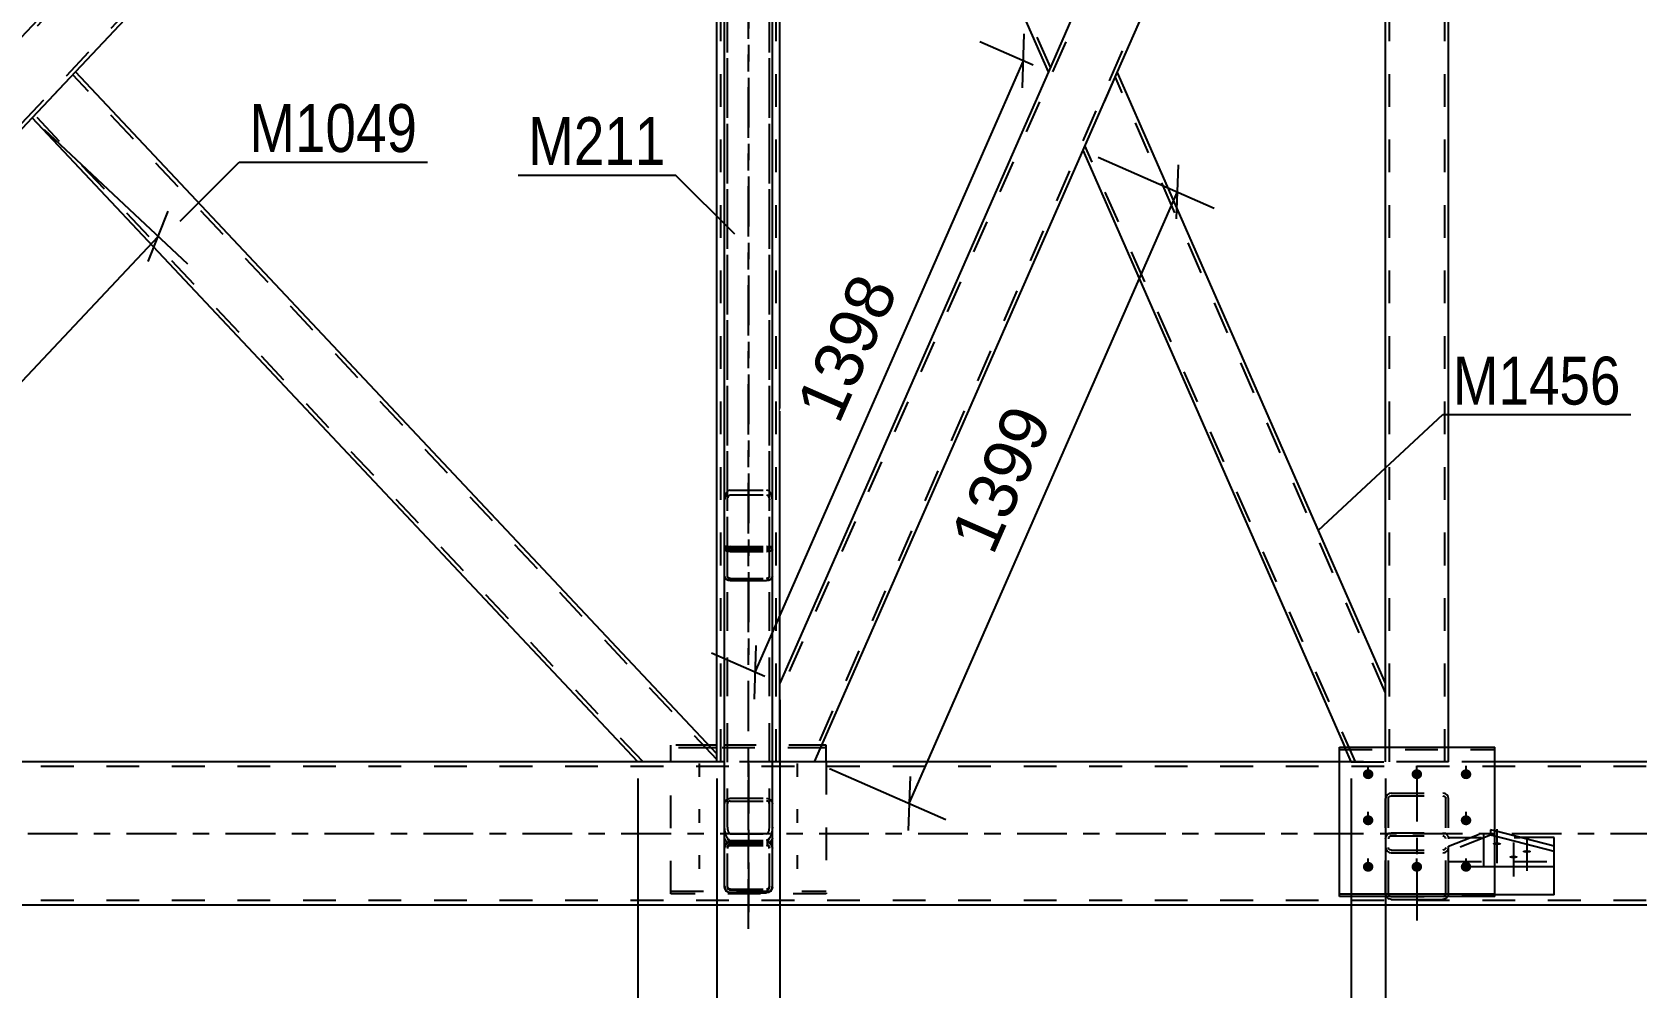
# Model space of a CAD drawing. Header units: millimetres. Extents: x -2250 to 594, y 0 to 1057.
# Drawn here: x -562.4 to -466.4, y 546.1 to 603.3 of the extents above; entities that cross this region are included whole.
import ezdxf

# ---------------------------------------------------------------- set-up
doc = ezdxf.new("R2010")
doc.units = ezdxf.units.MM
doc.linetypes.add('DXK_LINE_DOT2', pattern=[3.9198, 1.9599, -1.9599])
doc.linetypes.add('DXK_LINE_DOT3', pattern=[5.9187, 2.979, -0.9799, 0.9799, -0.9799])
doc.styles.add('Arial', font='ARIAL.TTF', dxfattribs={"height": 0.2})
doc.styles.add('Arial Narrow', font='ARIALN.TTF', dxfattribs={"height": 0.2})

# ---------------------------------------------------------------- blocks, each defined once
blk = doc.blocks.new('Part-761553754-5294 - 5222')
at = {"color": 7, "linetype": 'DXK_LINE_DOT3'}
blk.add_line((-519.569, 561.546), (-519.569, 677.322), dxfattribs=at)
at = {"color": 2, "linetype": 'Continuous'}
for p, q in [((-520.998, 570.771), (-520.998, 668.844)), ((-518.141, 570.771), (-518.141, 668.844)), ((-520.972, 570.678), (-520.998, 570.771)), ((-520.898, 570.598), (-520.972, 570.678)), ((-520.786, 570.545), (-520.898, 570.598)), ((-520.655, 570.527), (-520.786, 570.545)), ((-520.655, 570.527), (-518.484, 570.527)), ((-518.353, 570.545), (-518.484, 570.527)), ((-518.241, 570.598), (-518.353, 570.545)), ((-518.167, 570.678), (-518.241, 570.598)), ((-518.141, 570.771), (-518.167, 570.678))]:
    blk.add_line(p, q, dxfattribs=at)
at = {"color": 7, "linetype": 'DXK_LINE_DOT2'}
for p, q in [((-520.827, 570.771), (-520.827, 668.844)), ((-518.312, 570.771), (-518.312, 668.844)), ((-520.998, 572.32), (-520.972, 572.414)), ((-520.972, 572.414), (-520.898, 572.493)), ((-520.898, 572.493), (-520.786, 572.546)), ((-520.814, 572.367), (-520.827, 572.32)), ((-520.776, 572.406), (-520.814, 572.367)), ((-520.786, 572.546), (-520.655, 572.565)), ((-520.721, 572.433), (-520.776, 572.406)), ((-520.655, 572.442), (-520.721, 572.433)), ((-520.655, 572.565), (-518.484, 572.565)), ((-520.655, 572.442), (-518.484, 572.442)), ((-518.484, 572.565), (-518.353, 572.546)), ((-518.418, 572.433), (-518.484, 572.442)), ((-518.362, 572.406), (-518.418, 572.433)), ((-518.325, 572.367), (-518.362, 572.406)), ((-518.353, 572.546), (-518.241, 572.493)), ((-518.312, 572.32), (-518.325, 572.367)), ((-518.241, 572.493), (-518.167, 572.414)), ((-518.167, 572.414), (-518.141, 572.32)), ((-520.827, 570.771), (-520.814, 570.724)), ((-520.814, 570.724), (-520.776, 570.685)), ((-520.776, 570.685), (-520.721, 570.658)), ((-520.721, 570.658), (-520.655, 570.649)), ((-520.655, 570.649), (-518.484, 570.649)), ((-518.484, 570.649), (-518.418, 570.658)), ((-518.418, 570.658), (-518.362, 570.685)), ((-518.362, 570.685), (-518.325, 570.724)), ((-518.325, 570.724), (-518.312, 570.771))]:
    blk.add_line(p, q, dxfattribs=at)
blk = doc.blocks.new('Part-761553754-5440 - 5222')
at = {"color": 2, "linetype": 'Continuous'}
for p, q in [((-559.838, 600.961), (-562.426, 598.208)), ((-521.455, 560.147), (-559.838, 600.961)), ((-526.188, 559.675), (-562.426, 598.208)), ((-521.455, 559.675), (-521.455, 560.147))]:
    blk.add_line(p, q, dxfattribs=at)
at = {"color": 7, "linetype": 'DXK_LINE_DOT2'}
for p, q in [((-521.455, 559.813), (-559.994, 600.794)), ((-562.269, 598.375), (-562.257, 598.387)), ((-525.874, 559.675), (-562.269, 598.375)), ((-521.455, 559.675), (-526.188, 559.675))]:
    blk.add_line(p, q, dxfattribs=at)
blk = doc.blocks.new('Part-761553754-5270 - 5222')
at = {"color": 7, "linetype": 'DXK_LINE_DOT2'}
for p, q in [((-477.685, 554.631), (-475.175, 555.613)), ((-475.175, 555.289), (-477.685, 554.307)), ((-474.926, 555.549), (-475.175, 555.613)), ((-475.175, 555.613), (-475.175, 555.289)), ((-474.926, 555.225), (-475.175, 555.289)), ((-477.685, 553.397), (-477.685, 554.631)), ((-477.685, 553.721), (-471.372, 553.721)), ((-474.926, 553.397), (-477.685, 553.397))]:
    blk.add_line(p, q, dxfattribs=at)
at = {"color": 2, "linetype": 'Continuous'}
for p, q in [((-471.372, 554.63), (-474.926, 555.549)), ((-471.372, 554.306), (-474.926, 555.225)), ((-471.372, 553.397), (-471.372, 554.63)), ((-471.372, 553.397), (-474.926, 553.397))]:
    blk.add_line(p, q, dxfattribs=at)
blk = doc.blocks.new('Bolt-761553754-5271 - 5222')
at = {"linetype": 'Continuous'}
for points in [[(-474.79, 554.858), (-474.737, 554.856), (-474.686, 554.851), (-474.639, 554.842), (-474.599, 554.83), (-474.568, 554.816), (-474.546, 554.8), (-474.535, 554.783), (-474.535, 554.765), (-474.546, 554.748), (-474.568, 554.732), (-474.599, 554.718), (-474.639, 554.707), (-474.686, 554.698), (-474.737, 554.692), (-474.79, 554.691), (-474.844, 554.692), (-474.895, 554.698), (-474.942, 554.707), (-474.982, 554.718), (-475.013, 554.732), (-475.035, 554.748), (-475.046, 554.765), (-475.046, 554.783), (-475.035, 554.8), (-475.013, 554.816), (-474.982, 554.83), (-474.942, 554.842), (-474.895, 554.851), (-474.844, 554.856)], [(-473.8, 554.068), (-473.747, 554.066), (-473.696, 554.06), (-473.649, 554.052), (-473.609, 554.04), (-473.578, 554.026), (-473.556, 554.01), (-473.545, 553.993), (-473.545, 553.975), (-473.556, 553.958), (-473.578, 553.942), (-473.609, 553.928), (-473.649, 553.916), (-473.696, 553.908), (-473.747, 553.902), (-473.8, 553.9), (-473.854, 553.902), (-473.905, 553.908), (-473.951, 553.916), (-473.991, 553.928), (-474.023, 553.942), (-474.045, 553.958), (-474.056, 553.975), (-474.056, 553.993), (-474.045, 554.01), (-474.023, 554.026), (-473.991, 554.04), (-473.951, 554.052), (-473.905, 554.06), (-473.854, 554.066)], [(-473.001, 554.395), (-472.947, 554.393), (-472.896, 554.388), (-472.849, 554.379), (-472.809, 554.368), (-472.778, 554.353), (-472.756, 554.337), (-472.745, 554.32), (-472.745, 554.303), (-472.756, 554.286), (-472.778, 554.27), (-472.809, 554.256), (-472.849, 554.244), (-472.896, 554.235), (-472.947, 554.23), (-473.001, 554.228), (-473.054, 554.23), (-473.105, 554.235), (-473.152, 554.244), (-473.192, 554.256), (-473.223, 554.27), (-473.245, 554.286), (-473.256, 554.303), (-473.256, 554.32), (-473.245, 554.337), (-473.223, 554.353), (-473.192, 554.368), (-473.152, 554.379), (-473.105, 554.388), (-473.054, 554.393)]]:
    blk.add_hatch(color=1, dxfattribs=at).paths.add_polyline_path(points)
at = {"color": 1, "linetype": 'DXK_LINE_DOT2'}
blk.add_line((-475.59, 555.311), (-475.59, 553.285), dxfattribs=at)
at = {"color": 1, "linetype": 'Continuous'}
for p, q in [((-474.79, 555.639), (-474.79, 553.613)), ((-473.001, 555.176), (-473.001, 553.15)), ((-473.8, 554.848), (-473.8, 552.822))]:
    blk.add_line(p, q, dxfattribs=at)
blk = doc.blocks.new('Part-761553754-5286 - 5222')
at = {"color": 7, "linetype": 'DXK_LINE_DOT2'}
for p, q in [((-525.874, 642.246), (-603.398, 559.813)), ((-521.455, 642.108), (-598.978, 559.675)), ((-521.455, 642.246), (-526.188, 642.246)), ((-562.426, 603.713), (-565.015, 600.961)), ((-559.838, 600.961), (-562.426, 598.208)), ((-598.664, 559.675), (-603.398, 559.675))]:
    blk.add_line(p, q, dxfattribs=at)
at = {"color": 2, "linetype": 'Continuous'}
for p, q in [((-526.188, 642.246), (-562.426, 603.713)), ((-521.455, 641.774), (-559.838, 600.961)), ((-521.455, 641.774), (-521.455, 642.246)), ((-565.015, 600.961), (-603.398, 560.147)), ((-562.426, 598.208), (-598.664, 559.675)), ((-603.398, 559.675), (-603.398, 560.147))]:
    blk.add_line(p, q, dxfattribs=at)
blk = doc.blocks.new('Part-761553754-5312 - 5222')
at = {"color": 7, "linetype": 'DXK_LINE_DOT3'}
blk.add_line((-519.569, 559.571), (-519.569, 549.977), dxfattribs=at)
at = {"color": 7, "linetype": 'DXK_LINE_DOT2'}
for p, q in [((-520.998, 557.171), (-520.972, 557.295)), ((-520.998, 552.242), (-520.998, 557.171)), ((-520.972, 557.295), (-520.898, 557.399)), ((-520.898, 557.399), (-520.786, 557.469)), ((-520.814, 557.233), (-520.827, 557.171)), ((-520.827, 552.242), (-520.827, 557.171)), ((-520.776, 557.285), (-520.814, 557.233)), ((-520.786, 557.469), (-520.655, 557.494)), ((-520.721, 557.32), (-520.776, 557.285)), ((-520.655, 557.332), (-520.721, 557.32)), ((-520.655, 557.494), (-518.484, 557.494)), ((-520.655, 557.332), (-518.484, 557.332)), ((-518.484, 557.494), (-518.353, 557.469)), ((-518.418, 557.32), (-518.484, 557.332)), ((-518.362, 557.285), (-518.418, 557.32)), ((-518.325, 557.233), (-518.362, 557.285)), ((-518.353, 557.469), (-518.241, 557.399)), ((-518.312, 557.171), (-518.325, 557.233)), ((-518.312, 552.242), (-518.312, 557.171)), ((-518.241, 557.399), (-518.167, 557.295)), ((-518.167, 557.295), (-518.141, 557.171)), ((-518.141, 552.242), (-518.141, 557.171)), ((-520.972, 555.008), (-520.998, 555.131)), ((-520.898, 554.903), (-520.972, 555.008)), ((-520.827, 555.131), (-520.814, 555.069)), ((-520.814, 555.069), (-520.776, 555.017)), ((-520.776, 555.017), (-520.721, 554.982)), ((-520.721, 554.982), (-520.655, 554.97)), ((-520.655, 554.97), (-518.484, 554.97)), ((-518.484, 554.97), (-518.418, 554.982)), ((-518.418, 554.982), (-518.362, 555.017)), ((-518.362, 555.017), (-518.325, 555.069)), ((-518.325, 555.069), (-518.312, 555.131)), ((-518.167, 555.008), (-518.241, 554.903)), ((-518.141, 555.131), (-518.167, 555.008)), ((-520.972, 554.692), (-520.998, 554.553)), ((-520.786, 554.833), (-520.898, 554.903)), ((-520.827, 554.553), (-520.814, 554.623)), ((-520.814, 554.623), (-520.776, 554.682)), ((-520.655, 554.918), (-520.786, 554.89)), ((-520.655, 554.809), (-520.786, 554.833)), ((-520.776, 554.682), (-520.721, 554.721)), ((-520.721, 554.721), (-520.655, 554.735)), ((-520.655, 554.918), (-518.484, 554.918)), ((-520.655, 554.809), (-518.484, 554.809)), ((-520.655, 554.735), (-518.484, 554.735)), ((-518.353, 554.89), (-518.484, 554.918)), ((-518.353, 554.833), (-518.484, 554.809)), ((-518.484, 554.735), (-518.418, 554.721)), ((-518.418, 554.721), (-518.362, 554.682)), ((-518.362, 554.682), (-518.325, 554.623)), ((-518.241, 554.903), (-518.353, 554.833)), ((-518.325, 554.623), (-518.312, 554.553)), ((-518.141, 554.553), (-518.167, 554.692)), ((-520.998, 552.242), (-520.972, 552.102)), ((-520.814, 552.172), (-520.827, 552.242)), ((-520.776, 552.113), (-520.814, 552.172)), ((-520.721, 552.073), (-520.776, 552.113)), ((-520.655, 552.06), (-520.721, 552.073)), ((-520.655, 552.06), (-518.484, 552.06)), ((-518.418, 552.073), (-518.484, 552.06)), ((-518.362, 552.113), (-518.418, 552.073)), ((-518.325, 552.172), (-518.362, 552.113)), ((-518.312, 552.242), (-518.325, 552.172)), ((-518.167, 552.102), (-518.141, 552.242)), ((-520.786, 551.905), (-520.655, 551.877)), ((-520.655, 551.877), (-518.484, 551.877)), ((-518.484, 551.877), (-518.353, 551.905))]:
    blk.add_line(p, q, dxfattribs=at)
for centre, start, end in [((-520.64, 554.567), 114.31995, 159.24168), ((-518.499, 554.567), 20.75832, 65.68005), ((-520.64, 552.228), 200.75832, 245.68005), ((-518.499, 552.228), 294.31995, 339.24168)]:
    blk.add_arc(centre, 0.355, start, end, dxfattribs=at)
blk = doc.blocks.new('Part-761553754-5321 - 5222')
at = {"color": 7, "linetype": 'DXK_LINE_DOT2'}
for p, q in [((-520.972, 572.414), (-520.998, 572.32)), ((-520.998, 570.771), (-520.998, 572.32)), ((-520.898, 572.493), (-520.972, 572.414)), ((-520.786, 572.546), (-520.898, 572.493)), ((-520.827, 572.32), (-520.814, 572.367)), ((-520.827, 552.193), (-520.827, 572.32)), ((-520.814, 572.367), (-520.776, 572.406)), ((-520.655, 572.565), (-520.786, 572.546)), ((-520.776, 572.406), (-520.721, 572.433)), ((-520.721, 572.433), (-520.655, 572.442)), ((-520.655, 572.565), (-518.484, 572.565)), ((-520.655, 572.442), (-518.484, 572.442)), ((-518.353, 572.546), (-518.484, 572.565)), ((-518.484, 572.442), (-518.418, 572.433)), ((-518.418, 572.433), (-518.362, 572.406)), ((-518.362, 572.406), (-518.325, 572.367)), ((-518.241, 572.493), (-518.353, 572.546)), ((-518.325, 572.367), (-518.312, 572.32)), ((-518.312, 552.193), (-518.312, 572.32)), ((-518.167, 572.414), (-518.241, 572.493)), ((-518.141, 572.32), (-518.167, 572.414)), ((-518.141, 570.771), (-518.141, 572.32)), ((-520.814, 570.724), (-520.827, 570.771)), ((-520.776, 570.685), (-520.814, 570.724)), ((-520.721, 570.658), (-520.776, 570.685)), ((-520.655, 570.649), (-520.721, 570.658)), ((-520.655, 570.649), (-518.484, 570.649)), ((-518.418, 570.658), (-518.484, 570.649)), ((-518.362, 570.685), (-518.418, 570.658)), ((-518.325, 570.724), (-518.362, 570.685)), ((-518.312, 570.771), (-518.325, 570.724)), ((-520.998, 554.489), (-520.972, 554.628)), ((-520.814, 554.559), (-520.827, 554.489)), ((-520.776, 554.618), (-520.814, 554.559)), ((-520.786, 554.824), (-520.655, 554.852)), ((-520.721, 554.657), (-520.776, 554.618)), ((-520.655, 554.671), (-520.721, 554.657)), ((-520.655, 554.852), (-518.484, 554.852)), ((-520.655, 554.671), (-518.484, 554.671)), ((-518.484, 554.852), (-518.353, 554.824)), ((-518.418, 554.657), (-518.484, 554.671)), ((-518.362, 554.618), (-518.418, 554.657)), ((-518.325, 554.559), (-518.362, 554.618)), ((-518.312, 554.489), (-518.325, 554.559)), ((-518.167, 554.628), (-518.141, 554.489)), ((-520.827, 552.193), (-520.814, 552.123)), ((-520.814, 552.123), (-520.776, 552.065)), ((-520.776, 552.065), (-520.721, 552.025)), ((-518.418, 552.025), (-518.362, 552.065)), ((-518.362, 552.065), (-518.325, 552.123)), ((-518.325, 552.123), (-518.312, 552.193)), ((-520.721, 552.025), (-520.655, 552.011)), ((-520.655, 552.011), (-518.484, 552.011)), ((-518.484, 552.011), (-518.418, 552.025))]:
    blk.add_line(p, q, dxfattribs=at)
at = {"color": 2, "linetype": 'Continuous'}
for p, q in [((-520.998, 552.193), (-520.998, 570.771)), ((-520.998, 570.771), (-520.972, 570.678)), ((-520.972, 570.678), (-520.898, 570.598)), ((-520.898, 570.598), (-520.786, 570.545)), ((-520.786, 570.545), (-520.655, 570.527)), ((-520.655, 570.527), (-518.484, 570.527)), ((-518.484, 570.527), (-518.353, 570.545)), ((-518.353, 570.545), (-518.241, 570.598)), ((-518.241, 570.598), (-518.167, 570.678)), ((-518.167, 570.678), (-518.141, 570.771)), ((-518.141, 552.193), (-518.141, 570.771)), ((-520.972, 552.054), (-520.998, 552.193)), ((-518.141, 552.193), (-518.167, 552.054)), ((-520.655, 551.83), (-520.786, 551.858)), ((-520.655, 551.83), (-518.484, 551.83)), ((-518.353, 551.858), (-518.484, 551.83))]:
    blk.add_line(p, q, dxfattribs=at)
at = {"color": 7, "linetype": 'DXK_LINE_DOT2'}
for centre, start, end in [((-520.642, 554.502), 114.13593, 159.07242), ((-518.497, 554.502), 20.92758, 65.86407)]:
    blk.add_arc(centre, 0.353, start, end, dxfattribs=at)
at = {"color": 2, "linetype": 'Continuous'}
for centre, start, end in [((-520.642, 552.18), 200.92758, 245.86407), ((-518.497, 552.18), 294.13593, 339.07242)]:
    blk.add_arc(centre, 0.353, start, end, dxfattribs=at)
blk = doc.blocks.new('Part-761553754-5324 - 5222')
at = {"color": 7, "linetype": 'DXK_LINE_DOT2'}
for p, q in [((-524.212, 551.788), (-524.212, 560.67)), ((-521.947, 560.67), (-524.212, 560.67)), ((-521.8, 560.514), (-524.212, 560.514)), ((-515.192, 560.67), (-521.455, 560.67)), ((-515.26, 560.514), (-521.455, 560.514)), ((-514.927, 559.675), (-514.927, 551.788)), ((-524.212, 551.945), (-514.927, 551.945)), ((-514.927, 551.788), (-524.212, 551.788))]:
    blk.add_line(p, q, dxfattribs=at)
at = {"color": 2, "linetype": 'Continuous'}
for p, q in [((-521.455, 560.67), (-521.947, 560.67)), ((-521.455, 560.514), (-521.8, 560.514)), ((-514.927, 560.514), (-515.26, 560.514)), ((-514.927, 560.67), (-515.192, 560.67)), ((-514.927, 559.675), (-514.927, 560.67))]:
    blk.add_line(p, q, dxfattribs=at)
blk = doc.blocks.new('Bolt-761553754-5325 - 5222')
at = {"color": 1, "linetype": 'DXK_LINE_DOT2'}
for p, q in [((-522.498, 558.776), (-522.498, 559.587)), ((-519.569, 558.776), (-519.569, 559.587)), ((-516.641, 558.776), (-516.641, 559.587)), ((-522.498, 556.024), (-522.498, 556.835)), ((-516.641, 556.024), (-516.641, 556.835)), ((-522.498, 553.272), (-522.498, 554.083)), ((-519.569, 553.272), (-519.569, 554.083)), ((-516.641, 553.272), (-516.641, 554.083))]:
    blk.add_line(p, q, dxfattribs=at)
blk = doc.blocks.new('Part-761553754-5333 - 5222')
at = {"color": 7, "linetype": 'DXK_LINE_DOT3'}
blk.add_line((-519.569, 549.675), (-519.569, 652.246), dxfattribs=at)
at = {"color": 2, "linetype": 'Continuous'}
for p, q in [((-521.455, 560.147), (-521.455, 641.774)), ((-517.683, 564.378), (-517.683, 637.542))]:
    blk.add_line(p, q, dxfattribs=at)
at = {"color": 7, "linetype": 'DXK_LINE_DOT2'}
for p, q in [((-521.226, 559.675), (-521.226, 642.246)), ((-517.912, 559.675), (-517.912, 642.246)), ((-517.683, 559.675), (-517.683, 564.378)), ((-521.455, 559.675), (-521.455, 560.147)), ((-517.683, 559.675), (-521.455, 559.675))]:
    blk.add_line(p, q, dxfattribs=at)
blk = doc.blocks.new('Part-761553754-6013 - 5222')
at = {"color": 7, "linetype": 'DXK_LINE_DOT2'}
for p, q in [((-483.26, 642.246), (-517.683, 563.809)), ((-483.509, 642.246), (-481.455, 642.246)), ((-481.455, 638.112), (-515.878, 559.675)), ((-499.569, 605.653), (-501.628, 600.96)), ((-497.51, 600.96), (-499.569, 596.268)), ((-515.629, 559.675), (-517.683, 559.675))]:
    blk.add_line(p, q, dxfattribs=at)
at = {"color": 2, "linetype": 'Continuous'}
for p, q in [((-483.509, 642.246), (-499.569, 605.653)), ((-481.455, 637.543), (-481.455, 642.246)), ((-481.455, 637.543), (-497.51, 600.96)), ((-501.628, 600.96), (-517.683, 564.378)), ((-499.569, 596.268), (-515.629, 559.675)), ((-517.683, 559.675), (-517.683, 564.378))]:
    blk.add_line(p, q, dxfattribs=at)
blk = doc.blocks.new('Part-761553754-5455 - 5222')
at = {"color": 2, "linetype": 'Continuous'}
for p, q in [((-517.683, 637.542), (-517.683, 642.246)), ((-499.569, 605.653), (-515.629, 642.246)), ((-501.628, 600.96), (-517.683, 637.542)), ((-499.819, 605.084), (-501.628, 600.96)), ((-499.569, 605.653), (-499.819, 605.084))]:
    blk.add_line(p, q, dxfattribs=at)
at = {"color": 7, "linetype": 'DXK_LINE_DOT2'}
for p, q in [((-515.629, 642.246), (-517.683, 642.246)), ((-499.694, 605.368), (-515.879, 642.246)), ((-501.504, 601.245), (-517.683, 638.111)), ((-499.588, 605.609), (-499.819, 605.084)), ((-501.504, 601.245), (-501.494, 601.266))]:
    blk.add_line(p, q, dxfattribs=at)
blk = doc.blocks.new('Part-761553754-5870 - 5222')
at = {"color": 2, "linetype": 'Continuous'}
for p, q in [((-484.212, 560.557), (-474.926, 560.557)), ((-484.212, 551.628), (-484.212, 560.557)), ((-474.926, 551.628), (-474.926, 560.557)), ((-484.212, 551.777), (-474.926, 551.777)), ((-474.926, 551.628), (-484.212, 551.628))]:
    blk.add_line(p, q, dxfattribs=at)
at = {"color": 7, "linetype": 'DXK_LINE_DOT2'}
blk.add_line((-484.212, 560.408), (-474.926, 560.408), dxfattribs=at)
blk = doc.blocks.new('Bolt-761553754-5505 - 5222')
at = {"linetype": 'Continuous'}
for points in [[(-482.498, 558.639), (-482.563, 558.645), (-482.625, 558.664), (-482.682, 558.695), (-482.731, 558.737), (-482.77, 558.787), (-482.796, 558.844), (-482.81, 558.905), (-482.81, 558.967), (-482.796, 559.028), (-482.77, 559.084), (-482.731, 559.135), (-482.682, 559.176), (-482.625, 559.207), (-482.563, 559.226), (-482.498, 559.233), (-482.432, 559.226), (-482.37, 559.207), (-482.313, 559.176), (-482.264, 559.135), (-482.225, 559.084), (-482.199, 559.028), (-482.185, 558.967), (-482.185, 558.905), (-482.199, 558.844), (-482.225, 558.787), (-482.264, 558.737), (-482.313, 558.695), (-482.37, 558.664), (-482.432, 558.645)], [(-479.583, 558.639), (-479.649, 558.645), (-479.711, 558.664), (-479.768, 558.695), (-479.817, 558.737), (-479.855, 558.787), (-479.882, 558.844), (-479.896, 558.905), (-479.896, 558.967), (-479.882, 559.028), (-479.855, 559.084), (-479.817, 559.135), (-479.768, 559.176), (-479.711, 559.207), (-479.649, 559.226), (-479.583, 559.233), (-479.518, 559.226), (-479.455, 559.207), (-479.399, 559.176), (-479.35, 559.135), (-479.311, 559.084), (-479.284, 559.028), (-479.271, 558.967), (-479.271, 558.905), (-479.284, 558.844), (-479.311, 558.787), (-479.35, 558.737), (-479.399, 558.695), (-479.455, 558.664), (-479.518, 558.645)], [(-476.64, 558.639), (-476.706, 558.645), (-476.768, 558.664), (-476.825, 558.695), (-476.874, 558.737), (-476.913, 558.787), (-476.939, 558.844), (-476.953, 558.905), (-476.953, 558.967), (-476.939, 559.028), (-476.913, 559.084), (-476.874, 559.135), (-476.825, 559.176), (-476.768, 559.207), (-476.706, 559.226), (-476.64, 559.233), (-476.575, 559.226), (-476.513, 559.207), (-476.456, 559.176), (-476.407, 559.135), (-476.368, 559.084), (-476.342, 559.028), (-476.328, 558.967), (-476.328, 558.905), (-476.342, 558.844), (-476.368, 558.787), (-476.407, 558.737), (-476.456, 558.695), (-476.513, 558.664), (-476.575, 558.645)], [(-482.498, 555.883), (-482.563, 555.889), (-482.625, 555.909), (-482.682, 555.94), (-482.731, 555.981), (-482.77, 556.032), (-482.796, 556.088), (-482.81, 556.149), (-482.81, 556.211), (-482.796, 556.272), (-482.77, 556.329), (-482.731, 556.379), (-482.682, 556.421), (-482.625, 556.452), (-482.563, 556.471), (-482.498, 556.477), (-482.432, 556.471), (-482.37, 556.452), (-482.313, 556.421), (-482.264, 556.379), (-482.225, 556.329), (-482.199, 556.272), (-482.185, 556.211), (-482.185, 556.149), (-482.199, 556.088), (-482.225, 556.032), (-482.264, 555.981), (-482.313, 555.94), (-482.37, 555.909), (-482.432, 555.889)], [(-476.64, 555.883), (-476.706, 555.889), (-476.768, 555.909), (-476.825, 555.94), (-476.874, 555.981), (-476.913, 556.032), (-476.939, 556.088), (-476.953, 556.149), (-476.953, 556.211), (-476.939, 556.272), (-476.913, 556.329), (-476.874, 556.379), (-476.825, 556.421), (-476.768, 556.452), (-476.706, 556.471), (-476.64, 556.477), (-476.575, 556.471), (-476.513, 556.452), (-476.456, 556.421), (-476.407, 556.379), (-476.368, 556.329), (-476.342, 556.272), (-476.328, 556.211), (-476.328, 556.149), (-476.342, 556.088), (-476.368, 556.032), (-476.407, 555.981), (-476.456, 555.94), (-476.513, 555.909), (-476.575, 555.889)], [(-482.498, 553.1), (-482.563, 553.107), (-482.625, 553.126), (-482.682, 553.157), (-482.731, 553.199), (-482.77, 553.249), (-482.796, 553.306), (-482.81, 553.367), (-482.81, 553.429), (-482.796, 553.489), (-482.77, 553.546), (-482.731, 553.596), (-482.682, 553.638), (-482.625, 553.669), (-482.563, 553.688), (-482.498, 553.695), (-482.432, 553.688), (-482.37, 553.669), (-482.313, 553.638), (-482.264, 553.596), (-482.225, 553.546), (-482.199, 553.489), (-482.185, 553.429), (-482.185, 553.367), (-482.199, 553.306), (-482.225, 553.249), (-482.264, 553.199), (-482.313, 553.157), (-482.37, 553.126), (-482.432, 553.107)], [(-479.583, 553.1), (-479.649, 553.107), (-479.711, 553.126), (-479.768, 553.157), (-479.817, 553.199), (-479.855, 553.249), (-479.882, 553.306), (-479.896, 553.367), (-479.896, 553.429), (-479.882, 553.489), (-479.855, 553.546), (-479.817, 553.596), (-479.768, 553.638), (-479.711, 553.669), (-479.649, 553.688), (-479.583, 553.695), (-479.518, 553.688), (-479.455, 553.669), (-479.399, 553.638), (-479.35, 553.596), (-479.311, 553.546), (-479.284, 553.489), (-479.271, 553.429), (-479.271, 553.367), (-479.284, 553.306), (-479.311, 553.249), (-479.35, 553.199), (-479.399, 553.157), (-479.455, 553.126), (-479.518, 553.107)], [(-476.64, 553.1), (-476.706, 553.107), (-476.768, 553.126), (-476.825, 553.157), (-476.874, 553.199), (-476.913, 553.249), (-476.939, 553.306), (-476.953, 553.367), (-476.953, 553.429), (-476.939, 553.489), (-476.913, 553.546), (-476.874, 553.596), (-476.825, 553.638), (-476.768, 553.669), (-476.706, 553.688), (-476.64, 553.695), (-476.575, 553.688), (-476.513, 553.669), (-476.456, 553.638), (-476.407, 553.596), (-476.368, 553.546), (-476.342, 553.489), (-476.328, 553.429), (-476.328, 553.367), (-476.342, 553.306), (-476.368, 553.249), (-476.407, 553.199), (-476.456, 553.157), (-476.513, 553.126), (-476.575, 553.107)]]:
    blk.add_hatch(color=1, dxfattribs=at).paths.add_polyline_path(points)
at = {"color": 1, "linetype": 'Continuous'}
for p, q in [((-482.498, 558.666), (-482.498, 559.438)), ((-479.583, 558.666), (-479.583, 559.438)), ((-476.64, 558.666), (-476.64, 559.438)), ((-482.498, 555.91), (-482.498, 556.682)), ((-476.64, 555.91), (-476.64, 556.682)), ((-482.498, 553.128), (-482.498, 553.9)), ((-479.583, 553.128), (-479.583, 553.9)), ((-476.64, 553.128), (-476.64, 553.9))]:
    blk.add_line(p, q, dxfattribs=at)
blk = doc.blocks.new('Part-761553754-5645 - 5222')
at = {"color": 7, "linetype": 'DXK_LINE_DOT3'}
blk.add_line((-479.569, 550.184), (-479.569, 559.273), dxfattribs=at)
at = {"color": 7, "linetype": 'DXK_LINE_DOT2'}
for p, q in [((-481.429, 557.601), (-481.455, 557.477)), ((-481.455, 551.807), (-481.455, 557.477)), ((-481.354, 557.706), (-481.429, 557.601)), ((-481.243, 557.776), (-481.354, 557.706)), ((-481.283, 557.477), (-481.27, 557.539)), ((-481.283, 551.807), (-481.283, 557.477)), ((-481.27, 557.539), (-481.233, 557.591)), ((-481.112, 557.801), (-481.243, 557.776)), ((-481.233, 557.591), (-481.177, 557.626)), ((-481.177, 557.626), (-481.112, 557.639)), ((-481.112, 557.801), (-478.026, 557.801)), ((-481.112, 557.639), (-478.026, 557.639)), ((-477.895, 557.776), (-478.026, 557.801)), ((-478.026, 557.639), (-477.961, 557.626)), ((-477.961, 557.626), (-477.905, 557.591)), ((-477.905, 557.591), (-477.868, 557.539)), ((-477.784, 557.706), (-477.895, 557.776)), ((-477.868, 557.539), (-477.855, 557.477)), ((-477.855, 551.807), (-477.855, 557.477)), ((-477.709, 557.601), (-477.784, 557.706)), ((-477.683, 557.477), (-477.709, 557.601)), ((-477.683, 551.807), (-477.683, 557.477)), ((-481.455, 555.071), (-481.429, 555.21)), ((-481.27, 555.14), (-481.283, 555.071)), ((-481.233, 555.199), (-481.27, 555.14)), ((-481.243, 555.406), (-481.112, 555.433)), ((-481.177, 555.238), (-481.233, 555.199)), ((-481.112, 555.252), (-481.177, 555.238)), ((-481.112, 555.433), (-478.026, 555.433)), ((-481.112, 555.252), (-478.026, 555.252)), ((-478.026, 555.433), (-477.895, 555.406)), ((-477.961, 555.238), (-478.026, 555.252)), ((-477.905, 555.199), (-477.961, 555.238)), ((-477.868, 555.14), (-477.905, 555.199)), ((-477.855, 555.071), (-477.868, 555.14)), ((-477.709, 555.21), (-477.683, 555.071)), ((-481.455, 554.559), (-481.429, 554.435)), ((-481.429, 554.435), (-481.354, 554.33)), ((-481.354, 554.33), (-481.243, 554.26)), ((-481.27, 554.497), (-481.283, 554.559)), ((-481.233, 554.444), (-481.27, 554.497)), ((-481.243, 554.26), (-481.112, 554.235)), ((-481.177, 554.409), (-481.233, 554.444)), ((-481.112, 554.397), (-481.177, 554.409)), ((-481.112, 554.397), (-478.026, 554.397)), ((-481.112, 554.235), (-478.026, 554.235)), ((-477.961, 554.409), (-478.026, 554.397)), ((-478.026, 554.235), (-477.895, 554.26)), ((-477.905, 554.444), (-477.961, 554.409)), ((-477.868, 554.497), (-477.905, 554.444)), ((-477.895, 554.26), (-477.784, 554.33)), ((-477.855, 554.559), (-477.868, 554.497)), ((-477.784, 554.33), (-477.709, 554.435)), ((-477.709, 554.435), (-477.683, 554.559)), ((-481.429, 551.669), (-481.455, 551.807)), ((-481.283, 551.807), (-481.27, 551.738)), ((-481.27, 551.738), (-481.233, 551.679)), ((-481.233, 551.679), (-481.177, 551.64)), ((-481.177, 551.64), (-481.112, 551.626)), ((-481.112, 551.626), (-478.026, 551.626)), ((-478.026, 551.626), (-477.961, 551.64)), ((-477.961, 551.64), (-477.905, 551.679)), ((-477.905, 551.679), (-477.868, 551.738)), ((-477.868, 551.738), (-477.855, 551.807)), ((-477.683, 551.807), (-477.709, 551.669))]:
    blk.add_line(p, q, dxfattribs=at)
at = {"color": 2, "linetype": 'Continuous'}
for p, q in [((-481.112, 551.445), (-481.243, 551.472)), ((-481.112, 551.445), (-478.026, 551.445)), ((-477.895, 551.472), (-478.026, 551.445))]:
    blk.add_line(p, q, dxfattribs=at)
at = {"color": 7, "linetype": 'DXK_LINE_DOT2'}
for centre, start, end in [((-481.099, 555.083), 114.13526, 159.07179), ((-478.039, 555.083), 20.92821, 65.86474), ((-481.099, 551.795), 200.92821, 208.73985), ((-478.039, 551.795), 331.26015, 339.07179)]:
    blk.add_arc(centre, 0.353, start, end, dxfattribs=at)
at = {"color": 2, "linetype": 'Continuous'}
for centre, start, end in [((-481.099, 551.795), 208.73985, 245.86474), ((-478.039, 551.795), 294.13526, 331.26015)]:
    blk.add_arc(centre, 0.353, start, end, dxfattribs=at)
blk = doc.blocks.new('Part-761553754-5667 - 5222')
at = {"color": 7, "linetype": 'DXK_LINE_DOT2'}
for p, q in [((-477.685, 551.725), (-477.685, 555.154)), ((-477.685, 555.154), (-473.396, 555.154)), ((-471.372, 553.397), (-471.372, 554.63)), ((-474.926, 551.725), (-477.685, 551.725))]:
    blk.add_line(p, q, dxfattribs=at)
at = {"color": 2, "linetype": 'Continuous'}
for p, q in [((-471.372, 555.154), (-473.396, 555.154)), ((-471.372, 554.63), (-471.372, 555.154)), ((-471.372, 551.725), (-471.372, 553.397)), ((-471.372, 551.725), (-474.926, 551.725))]:
    blk.add_line(p, q, dxfattribs=at)
blk = doc.blocks.new('Part-761553754-5668 - 5222')
at = {"color": 7, "linetype": 'DXK_LINE_DOT2'}
for p, q in [((-461.943, 559.389), (-1130.883, 559.389)), ((-518.141, 559.675), (-520.998, 559.675)), ((-474.926, 559.675), (-484.212, 559.675)), ((-461.943, 551.389), (-1130.883, 551.389))]:
    blk.add_line(p, q, dxfattribs=at)
at = {"color": 2, "linetype": 'Continuous'}
for p, q in [((-520.998, 559.675), (-689.569, 559.675)), ((-484.212, 559.675), (-518.141, 559.675)), ((-461.943, 559.675), (-474.926, 559.675)), ((-461.943, 551.103), (-1130.883, 551.103))]:
    blk.add_line(p, q, dxfattribs=at)
at = {"color": 7, "linetype": 'DXK_LINE_DOT3'}
blk.add_line((-1130.883, 555.389), (-461.943, 555.389), dxfattribs=at)
blk = doc.blocks.new('Part-761553754-5689 - 5222')
at = {"color": 7, "linetype": 'DXK_LINE_DOT2'}
for p, q in [((-520.786, 609.668), (-520.898, 609.6)), ((-520.655, 609.692), (-520.786, 609.668)), ((-520.655, 609.692), (-518.484, 609.692)), ((-518.353, 609.668), (-518.484, 609.692)), ((-518.241, 609.6), (-518.353, 609.668)), ((-520.972, 609.498), (-520.998, 609.377)), ((-520.998, 555.762), (-520.998, 609.377)), ((-520.898, 609.6), (-520.972, 609.498)), ((-520.827, 609.377), (-520.814, 609.438)), ((-520.827, 555.762), (-520.827, 609.377)), ((-520.814, 609.438), (-520.776, 609.489)), ((-520.776, 609.489), (-520.721, 609.523)), ((-520.721, 609.523), (-520.655, 609.535)), ((-520.655, 609.535), (-518.484, 609.535)), ((-518.484, 609.535), (-518.418, 609.523)), ((-518.418, 609.523), (-518.362, 609.489)), ((-518.362, 609.489), (-518.325, 609.438)), ((-518.325, 609.438), (-518.312, 609.377)), ((-518.312, 555.762), (-518.312, 609.377)), ((-518.167, 609.498), (-518.241, 609.6)), ((-518.141, 609.377), (-518.167, 609.498)), ((-518.141, 555.762), (-518.141, 609.377)), ((-520.998, 607.387), (-520.972, 607.267)), ((-520.972, 607.267), (-520.898, 607.165)), ((-520.898, 607.165), (-520.786, 607.097)), ((-520.814, 607.327), (-520.827, 607.387)), ((-520.776, 607.276), (-520.814, 607.327)), ((-520.786, 607.097), (-520.655, 607.073)), ((-520.721, 607.242), (-520.776, 607.276)), ((-520.655, 607.23), (-520.721, 607.242)), ((-520.655, 607.23), (-518.484, 607.23)), ((-520.655, 607.073), (-518.484, 607.073)), ((-518.418, 607.242), (-518.484, 607.23)), ((-518.484, 607.073), (-518.353, 607.097)), ((-518.362, 607.276), (-518.418, 607.242)), ((-518.325, 607.327), (-518.362, 607.276)), ((-518.353, 607.097), (-518.241, 607.165)), ((-518.312, 607.387), (-518.325, 607.327)), ((-518.241, 607.165), (-518.167, 607.267)), ((-518.167, 607.267), (-518.141, 607.387)), ((-520.998, 559.665), (-520.988, 559.675)), ((-518.151, 559.675), (-520.988, 559.675)), ((-520.827, 559.665), (-520.817, 559.675)), ((-518.312, 559.665), (-518.322, 559.675)), ((-518.141, 559.665), (-518.151, 559.675)), ((-520.972, 555.461), (-520.998, 555.762)), ((-520.827, 555.762), (-520.814, 555.612)), ((-520.721, 555.006), (-520.786, 555.036)), ((-520.721, 555.399), (-520.655, 555.369)), ((-520.655, 554.976), (-520.721, 555.006)), ((-520.655, 555.369), (-518.484, 555.369)), ((-520.655, 554.976), (-518.484, 554.976)), ((-518.484, 555.369), (-518.418, 555.399)), ((-518.362, 555.031), (-518.484, 554.976)), ((-518.353, 555.036), (-518.362, 555.031)), ((-518.325, 555.612), (-518.312, 555.762)), ((-518.141, 555.762), (-518.167, 555.461))]:
    blk.add_line(p, q, dxfattribs=at)
for centre, radius, start, end in [((-520.178, 555.554), 0.799, 186.67822, 220.453), ((-520.417, 555.658), 0.399, 186.67822, 220.453), ((-518.722, 555.658), 0.399, 319.547, 353.32178), ((-518.96, 555.554), 0.799, 319.547, 353.32178)]:
    blk.add_arc(centre, radius, start, end, dxfattribs=at)
blk = doc.blocks.new('Part-761553754-5695 - 5222')
at = {"color": 7, "linetype": 'DXK_LINE_DOT3'}
blk.add_line((-519.569, 653.881), (-519.569, 565.423), dxfattribs=at)
at = {"color": 7, "linetype": 'DXK_LINE_DOT2'}
for p, q in [((-520.998, 646.052), (-520.972, 646.275)), ((-520.814, 646.164), (-520.827, 646.052)), ((-520.786, 646.591), (-520.721, 646.613)), ((-520.721, 646.613), (-520.655, 646.635)), ((-520.655, 646.344), (-520.721, 646.322)), ((-520.655, 646.635), (-518.484, 646.635)), ((-520.655, 646.344), (-518.484, 646.344)), ((-518.484, 646.635), (-518.353, 646.591)), ((-518.418, 646.322), (-518.484, 646.344)), ((-518.312, 646.052), (-518.325, 646.164)), ((-518.167, 646.275), (-518.141, 646.052)), ((-520.998, 572.384), (-520.998, 646.052)), ((-520.827, 572.384), (-520.827, 646.052)), ((-518.312, 572.384), (-518.312, 646.052)), ((-518.141, 572.384), (-518.141, 646.052)), ((-520.998, 642.506), (-520.977, 642.414)), ((-520.977, 642.414), (-520.972, 642.399)), ((-520.972, 642.399), (-520.898, 642.337)), ((-520.898, 642.337), (-520.786, 642.296)), ((-520.814, 642.448), (-520.827, 642.506)), ((-520.787, 642.414), (-520.814, 642.448)), ((-520.776, 642.404), (-520.787, 642.414)), ((-520.732, 642.29), (-520.786, 642.296)), ((-520.776, 642.404), (-520.721, 642.384)), ((-520.655, 642.286), (-520.732, 642.29)), ((-520.721, 642.384), (-520.655, 642.376)), ((-520.655, 642.376), (-518.484, 642.376)), ((-518.484, 642.376), (-518.418, 642.384)), ((-518.407, 642.29), (-518.484, 642.286)), ((-518.418, 642.384), (-518.362, 642.404)), ((-518.353, 642.296), (-518.407, 642.29)), ((-518.351, 642.414), (-518.362, 642.404)), ((-518.353, 642.296), (-518.241, 642.337)), ((-518.325, 642.448), (-518.351, 642.414)), ((-518.325, 642.448), (-518.312, 642.506)), ((-518.241, 642.337), (-518.167, 642.399)), ((-518.162, 642.414), (-518.167, 642.399)), ((-518.141, 642.506), (-518.162, 642.414)), ((-520.655, 642.286), (-518.484, 642.286)), ((-520.972, 575.577), (-520.998, 575.354)), ((-520.827, 575.354), (-520.814, 575.466)), ((-520.655, 575.937), (-520.786, 575.893)), ((-520.721, 575.624), (-520.655, 575.646)), ((-520.655, 575.937), (-518.484, 575.937)), ((-520.655, 575.646), (-518.484, 575.646)), ((-518.353, 575.893), (-518.484, 575.937)), ((-518.484, 575.646), (-518.418, 575.624)), ((-518.325, 575.466), (-518.312, 575.354)), ((-518.141, 575.354), (-518.167, 575.577)), ((-520.827, 572.565), (-520.998, 572.565)), ((-520.998, 572.384), (-520.972, 572.339)), ((-520.972, 572.339), (-520.898, 572.301)), ((-520.898, 572.301), (-520.786, 572.276)), ((-520.814, 572.362), (-520.827, 572.384)), ((-520.776, 572.343), (-520.814, 572.362)), ((-520.786, 572.276), (-520.655, 572.267)), ((-520.721, 572.33), (-520.776, 572.343)), ((-520.655, 572.326), (-520.721, 572.33)), ((-520.655, 572.326), (-518.484, 572.326)), ((-520.655, 572.267), (-518.484, 572.267)), ((-518.418, 572.33), (-518.484, 572.326)), ((-518.484, 572.267), (-518.353, 572.276)), ((-518.362, 572.343), (-518.418, 572.33)), ((-518.325, 572.362), (-518.362, 572.343)), ((-518.353, 572.276), (-518.241, 572.301)), ((-518.312, 572.384), (-518.325, 572.362)), ((-518.312, 572.565), (-518.141, 572.565)), ((-518.241, 572.301), (-518.167, 572.339)), ((-518.167, 572.339), (-518.141, 572.384))]:
    blk.add_line(p, q, dxfattribs=at)
for centre, radius, start, end in [((-520.444, 646.177), 0.537, 129.62623, 169.43373), ((-520.549, 646.115), 0.269, 129.62623, 169.43373), ((-518.589, 646.115), 0.269, 10.56627, 50.37377), ((-518.695, 646.177), 0.537, 10.56627, 50.37377), ((-520.444, 575.479), 0.537, 129.62623, 169.43373), ((-520.549, 575.417), 0.269, 129.62623, 169.43373), ((-518.589, 575.417), 0.269, 10.56627, 50.37377), ((-518.695, 575.479), 0.537, 10.56627, 50.37377)]:
    blk.add_arc(centre, radius, start, end, dxfattribs=at)
blk = doc.blocks.new('Part-761553754-5930 - 5222')
at = {"color": 2, "linetype": 'Continuous'}
for p, q in [((-497.51, 600.96), (-499.569, 596.268)), ((-481.455, 564.378), (-497.51, 600.96)), ((-499.569, 596.268), (-483.896, 560.557)), ((-481.455, 560.557), (-481.455, 564.378))]:
    blk.add_line(p, q, dxfattribs=at)
at = {"color": 7, "linetype": 'DXK_LINE_DOT2'}
for p, q in [((-481.455, 563.809), (-497.635, 600.676)), ((-499.444, 596.552), (-499.435, 596.574)), ((-483.26, 559.675), (-499.444, 596.552)), ((-483.509, 559.675), (-483.896, 560.557)), ((-481.455, 559.675), (-481.455, 560.557)), ((-483.509, 559.675), (-481.455, 559.675))]:
    blk.add_line(p, q, dxfattribs=at)
blk = doc.blocks.new('Part-761553754-5941 - 5222')
at = {"color": 7, "linetype": 'DXK_LINE_DOT2'}
for p, q in [((-477.683, 642.246), (-481.455, 642.246)), ((-481.455, 637.543), (-481.455, 642.246)), ((-481.226, 559.675), (-481.226, 642.246)), ((-477.912, 559.675), (-477.912, 642.246)), ((-481.455, 559.675), (-481.455, 564.378)), ((-477.683, 559.675), (-477.683, 560.557)), ((-477.683, 559.675), (-481.455, 559.675))]:
    blk.add_line(p, q, dxfattribs=at)
at = {"color": 2, "linetype": 'Continuous'}
for p, q in [((-477.683, 560.557), (-477.683, 642.246)), ((-481.455, 564.378), (-481.455, 637.543))]:
    blk.add_line(p, q, dxfattribs=at)
blk = doc.blocks.new('StraightDimension-761553754-6718 - 5222')
at = {"color": 7, "linetype": 'Continuous'}
for p, q in [((-503.175, 600.001), (-503.068, 603.23)), ((-502.544, 601.362), (-505.731, 602.761)), ((-519.176, 565.033), (-503.121, 601.615)), ((-519.123, 566.648), (-519.23, 563.419)), ((-518.599, 564.78), (-521.786, 566.179))]:
    blk.add_line(p, q, dxfattribs=at)
at = {"color": 0}
blk.add_wipeout([(-509.807, 588.247), (-513.653, 589.935), (-517.71, 580.692), (-513.864, 579.004)], dxfattribs=at)
at = {"color": 3, "style": 'Arial'}
blk.add_text('1398', height=2.8652, rotation=66.30268, dxfattribs=at).set_placement((-514.172, 579.795))
blk = doc.blocks.new('StraightDimension-761553754-6510 - 5222')
at = {"color": 7, "linetype": 'Continuous'}
for p, q in [((-481.45, 558.675), (-481.45, 496.88)), ((-448.986, 550.103), (-448.986, 509.48)), ((-479.95, 522.498), (-482.95, 521.298)), ((-450.486, 521.298), (-447.486, 522.498)), ((-481.45, 521.898), (-448.986, 521.898))]:
    blk.add_line(p, q, dxfattribs=at)
at = {"color": 0}
blk.add_wipeout([(-460.171, 522.648), (-460.171, 526.848), (-470.265, 526.848), (-470.265, 522.648)], dxfattribs=at)
at = {"color": 3, "style": 'Arial'}
blk.add_text('1391', height=2.8652, dxfattribs=at).set_placement((-469.665, 523.248))
at = {"color": 0, "linetype": 'Continuous'}
blk.add_wipeout([(-449.586, 521.198), (-453.786, 521.198), (-453.786, 508.88), (-449.586, 508.88)], dxfattribs=at)
at = {"color": 3, "linetype": 'Continuous', "style": 'Arial'}
blk.add_text('25941', height=2.8652, rotation=90.00021, dxfattribs=at).set_placement((-450.186, 509.48))
blk = doc.blocks.new('StraightDimension-761553754-6447 - 5222')
at = {"color": 7, "linetype": 'Continuous'}
for p, q in [((-526.188, 558.675), (-526.188, 509.48)), ((-521.455, 558.675), (-521.455, 504.98)), ((-527.688, 521.298), (-524.688, 522.498)), ((-519.955, 522.498), (-522.955, 521.298)), ((-526.188, 521.898), (-521.455, 521.898))]:
    blk.add_line(p, q, dxfattribs=at)
at = {"color": 0}
blk.add_wipeout([(-519.886, 522.648), (-519.886, 526.848), (-527.757, 526.848), (-527.757, 522.648)], dxfattribs=at)
at = {"color": 0, "linetype": 'Continuous'}
blk.add_wipeout([(-522.055, 516.698), (-526.255, 516.698), (-526.255, 504.38), (-522.055, 504.38)], dxfattribs=at)
at = {"color": 3, "style": 'Arial'}
blk.add_text('166', height=2.8652, dxfattribs=at).set_placement((-527.157, 523.248))
at = {"color": 3, "linetype": 'Continuous', "style": 'Arial'}
blk.add_text('23150', height=2.8652, rotation=90.00021, dxfattribs=at).set_placement((-522.655, 504.98))
blk = doc.blocks.new('StraightDimension-761553754-6463 - 5222')
at = {"color": 7, "linetype": 'Continuous'}
for p, q in [((-517.683, 563.378), (-517.683, 492.38)), ((-521.455, 558.675), (-521.455, 504.98)), ((-522.955, 521.298), (-519.955, 522.498)), ((-516.183, 522.498), (-519.183, 521.298)), ((-521.455, 521.898), (-517.683, 521.898))]:
    blk.add_line(p, q, dxfattribs=at)
at = {"color": 0, "linetype": 'Continuous'}
blk.add_wipeout([(-518.283, 504.098), (-522.483, 504.098), (-522.483, 491.78), (-518.283, 491.78)], dxfattribs=at)
at = {"color": 3, "linetype": 'Continuous', "style": 'Arial'}
blk.add_text('23282', height=2.8652, rotation=90.00021, dxfattribs=at).set_placement((-518.883, 492.38))
at = {"color": 0}
blk.add_wipeout([(-515.633, 516.948), (-515.633, 521.148), (-523.504, 521.148), (-523.504, 516.948)], dxfattribs=at)
at = {"color": 3, "style": 'Arial'}
blk.add_text('132', height=2.8652, dxfattribs=at).set_placement((-522.904, 517.548))
blk = doc.blocks.new('StraightDimension-761553754-7619 - 5222')
at = {"color": 7, "linetype": 'Continuous'}
for p, q in [((-498.653, 595.866), (-491.701, 592.815)), ((-493.953, 592.165), (-493.846, 595.394)), ((-509.959, 557.186), (-493.899, 593.78)), ((-514.713, 559.273), (-507.761, 556.222)), ((-509.905, 558.801), (-510.012, 555.572))]:
    blk.add_line(p, q, dxfattribs=at)
at = {"color": 0}
blk.add_wipeout([(-500.587, 580.406), (-504.433, 582.094), (-508.49, 572.851), (-504.644, 571.163)], dxfattribs=at)
at = {"color": 3, "style": 'Arial'}
blk.add_text('1399', height=2.8652, rotation=66.30268, dxfattribs=at).set_placement((-504.952, 571.953))
blk = doc.blocks.new('StraightDimension-761553754-7655 - 5222')
at = {"color": 7, "linetype": 'Continuous'}
for p, q in [((-561.698, 597.523), (-553.136, 589.471)), ((-555.475, 589.612), (-554.294, 592.619)), ((-591.123, 552.582), (-554.885, 591.116)), ((-597.936, 558.99), (-589.374, 550.938)), ((-590.532, 554.086), (-591.713, 551.079))]:
    blk.add_line(p, q, dxfattribs=at)
at = {"color": 0}
blk.add_wipeout([(-570.092, 576.04), (-573.152, 578.917), (-580.067, 571.563), (-577.008, 568.686)], dxfattribs=at)
at = {"color": 3, "style": 'Arial'}
blk.add_text('1851', height=2.8652, rotation=46.75909, dxfattribs=at).set_placement((-577.034, 569.534))
blk = doc.blocks.new('StraightDimension-761553754-6424 - 5222')
at = {"color": 7, "linetype": 'Continuous'}
for p, q in [((-603.398, 559.147), (-603.398, 492.38)), ((-526.188, 558.675), (-526.188, 509.48)), ((-601.898, 522.498), (-604.898, 521.298)), ((-527.688, 521.298), (-524.688, 522.498)), ((-603.398, 521.898), (-526.188, 521.898))]:
    blk.add_line(p, q, dxfattribs=at)
at = {"color": 0}
blk.add_wipeout([(-559.746, 522.648), (-559.746, 526.848), (-569.84, 526.848), (-569.84, 522.648)], dxfattribs=at)
at = {"color": 3, "style": 'Arial'}
blk.add_text('2702', height=2.8652, dxfattribs=at).set_placement((-569.24, 523.248))
at = {"color": 0, "linetype": 'Continuous'}
blk.add_wipeout([(-526.788, 521.198), (-530.988, 521.198), (-530.988, 508.88), (-526.788, 508.88)], dxfattribs=at)
at = {"color": 3, "linetype": 'Continuous', "style": 'Arial'}
blk.add_text('22984', height=2.8652, rotation=90.00021, dxfattribs=at).set_placement((-527.388, 509.48))
blk = doc.blocks.new('StraightDimension-761553754-6479 - 5222')
at = {"color": 7, "linetype": 'Continuous'}
for p, q in [((-517.683, 563.378), (-517.683, 492.38)), ((-483.509, 558.675), (-483.509, 509.48)), ((-516.183, 522.498), (-519.183, 521.298)), ((-485.009, 521.298), (-482.009, 522.498)), ((-517.683, 521.898), (-483.509, 521.898))]:
    blk.add_line(p, q, dxfattribs=at)
at = {"color": 0}
blk.add_wipeout([(-495.549, 522.648), (-495.549, 526.848), (-505.643, 526.848), (-505.643, 522.648)], dxfattribs=at)
at = {"color": 3, "style": 'Arial'}
blk.add_text('1196', height=2.8652, dxfattribs=at).set_placement((-505.043, 523.248))
at = {"color": 0, "linetype": 'Continuous'}
blk.add_wipeout([(-484.109, 521.198), (-488.309, 521.198), (-488.309, 508.88), (-484.109, 508.88)], dxfattribs=at)
at = {"color": 3, "linetype": 'Continuous', "style": 'Arial'}
blk.add_text('24478', height=2.8652, rotation=90.00021, dxfattribs=at).set_placement((-484.709, 509.48))
blk = doc.blocks.new('StraightDimension-761553754-6498 - 5222')
at = {"color": 7, "linetype": 'Continuous'}
for p, q in [((-483.509, 558.675), (-483.509, 509.48)), ((-481.45, 558.675), (-481.45, 496.88)), ((-485.009, 521.298), (-482.009, 522.498)), ((-479.95, 522.498), (-482.95, 521.298)), ((-483.509, 521.898), (-481.45, 521.898))]:
    blk.add_line(p, q, dxfattribs=at)
at = {"color": 0, "linetype": 'Continuous'}
blk.add_wipeout([(-482.05, 508.598), (-486.25, 508.598), (-486.25, 496.28), (-482.05, 496.28)], dxfattribs=at)
at = {"color": 3, "linetype": 'Continuous', "style": 'Arial'}
blk.add_text('24550', height=2.8652, rotation=90.00021, dxfattribs=at).set_placement((-482.65, 496.88))
at = {"color": 0}
blk.add_wipeout([(-479.656, 522.648), (-479.656, 526.848), (-485.303, 526.848), (-485.303, 522.648)], dxfattribs=at)
at = {"color": 3, "style": 'Arial'}
blk.add_text('72', height=2.8652, dxfattribs=at).set_placement((-484.703, 523.248))
blk = doc.blocks.new('Mark-761553754-5290 - 5222')
at = {"color": 30, "linetype": 'Continuous'}
for p in [(-533.35, 594.789), (-520.391, 591.254)]:
    blk.add_line(p, (-523.926, 594.789), dxfattribs=at)
at = {"color": 0}
blk.add_wipeout([(-524.526, 595.389), (-524.526, 598.389), (-532.75, 598.389), (-532.75, 595.389)], dxfattribs=at)
blk.add_wipeout([(-524.526, 595.389), (-524.526, 598.389), (-532.75, 598.389), (-532.75, 595.389)], dxfattribs=at)
at = {"color": 3, "style": 'Arial Narrow'}
blk.add_text('M211', height=2.8633, dxfattribs=at).set_placement((-532.75, 595.389))
blk = doc.blocks.new('Mark-761553754-5436 - 5222')
at = {"color": 30, "linetype": 'Continuous'}
for p, q in [((-553.566, 592.032), (-550.03, 595.568)), ((-550.03, 595.568), (-538.779, 595.568))]:
    blk.add_line(p, q, dxfattribs=at)
at = {"color": 0}
blk.add_wipeout([(-539.379, 596.168), (-539.379, 599.168), (-549.43, 599.168), (-549.43, 596.168)], dxfattribs=at)
blk.add_wipeout([(-539.379, 596.168), (-539.379, 599.168), (-549.43, 599.168), (-549.43, 596.168)], dxfattribs=at)
at = {"color": 3, "style": 'Arial Narrow'}
blk.add_text('M1049', height=2.8633, dxfattribs=at).set_placement((-549.43, 596.168))
blk = doc.blocks.new('Mark-761553754-5926 - 5222')
at = {"color": 30, "linetype": 'Continuous'}
for p, q in [((-485.474, 573.537), (-478.032, 580.455)), ((-478.032, 580.455), (-466.78, 580.455))]:
    blk.add_line(p, q, dxfattribs=at)
at = {"color": 0}
blk.add_wipeout([(-467.38, 581.055), (-467.38, 584.055), (-477.432, 584.055), (-477.432, 581.055)], dxfattribs=at)
blk.add_wipeout([(-467.38, 581.055), (-467.38, 584.055), (-477.432, 584.055), (-477.432, 581.055)], dxfattribs=at)
at = {"color": 3, "style": 'Arial Narrow'}
blk.add_text('M1456', height=2.8633, dxfattribs=at).set_placement((-477.432, 581.055))

msp = doc.modelspace()

# ---------------------------------------------------------------- block references
for name in ['Part-761553754-5294 - 5222', 'Part-761553754-5695 - 5222', 'Part-761553754-5333 - 5222', 'Part-761553754-5286 - 5222', 'Part-761553754-6013 - 5222', 'Part-761553754-5455 - 5222', 'Part-761553754-5941 - 5222', 'Part-761553754-5689 - 5222', 'Part-761553754-5440 - 5222', 'Part-761553754-5930 - 5222', 'Part-761553754-5321 - 5222', 'Part-761553754-5324 - 5222', 'Part-761553754-5870 - 5222', 'Part-761553754-5668 - 5222', 'Bolt-761553754-5325 - 5222', 'Part-761553754-5312 - 5222', 'Bolt-761553754-5505 - 5222', 'Part-761553754-5645 - 5222', 'Part-761553754-5270 - 5222', 'Part-761553754-5667 - 5222', 'Bolt-761553754-5271 - 5222']:
    msp.add_blockref(name, (0, 0))

# ---------------------------------------------------------------- next in the draw order: block references
for name in ['StraightDimension-761553754-6718 - 5222', 'StraightDimension-761553754-7655 - 5222', 'Mark-761553754-5926 - 5222', 'StraightDimension-761553754-6447 - 5222', 'StraightDimension-761553754-6510 - 5222']:
    msp.add_blockref(name, (0, 0))

# ---------------------------------------------------------------- next in the draw order: block references
for name in ['Mark-761553754-5436 - 5222', 'Mark-761553754-5290 - 5222', 'StraightDimension-761553754-7619 - 5222', 'StraightDimension-761553754-6463 - 5222', 'StraightDimension-761553754-6424 - 5222']:
    msp.add_blockref(name, (0, 0))

# ---------------------------------------------------------------- next in the draw order: block references
msp.add_blockref('StraightDimension-761553754-6479 - 5222', (0, 0))

# ---------------------------------------------------------------- next in the draw order: block references
msp.add_blockref('StraightDimension-761553754-6498 - 5222', (0, 0))

doc.saveas('drawing.dxf')
